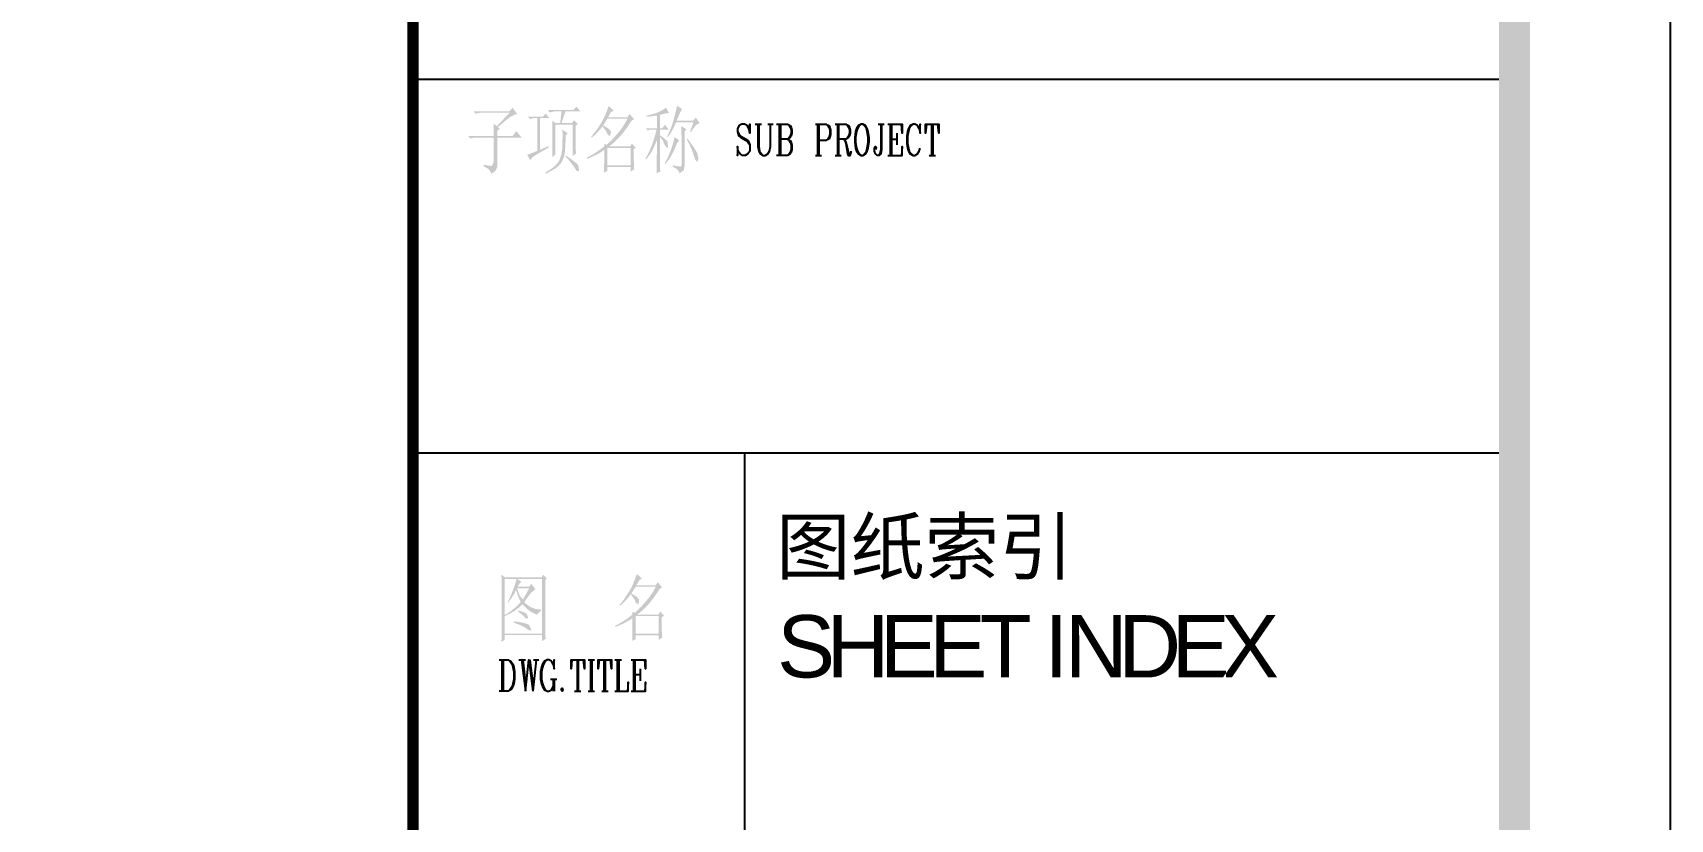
# Paper-space layout 'G2.00 图纸索引' of a CAD drawing. Header units: millimetres. Extents: x 0 to 841, y 0 to 594.
# Drawn here: x 735.9 to 841, y 99.5 to 150 of the extents above; entities that cross this region are included whole.
import ezdxf

# ---------------------------------------------------------------- set-up
doc = ezdxf.new("R2010")
doc.units = ezdxf.units.MM
doc.layers.add('_ACM-A-SHBD', color=1, linetype='Continuous', lineweight=18)
for name, color, linetype in [('TB_A1$0$上海中建-图名', 7, 'Continuous'), ('TB_A1$0$上海中建-图框', 24, 'Continuous'), ('TB_A1$0$上海中建-图框字体', 11, 'Continuous')]:
    doc.layers.add(name, color=color, linetype=linetype)
doc.styles.add('Arial_3', font='arial.ttf', dxfattribs={"height": 3})
doc.styles.add('微软雅黑_2', font='Microsoft YaHei.ttf', dxfattribs={"height": 2.5})

# ---------------------------------------------------------------- blocks, each defined once
blk = doc.blocks.new('TB_A1$0$上海中建A1图框F版')
at = {"layer": 'TB_A1$0$上海中建-图框字体'}
h = blk.add_hatch(color=256, dxfattribs=at)
h.paths.add_polyline_path([(76668, 14516), (76647, 14493), (76418, 14493), (76649, 14484), (76567, 14397), (76573, 14391), (76602, 14416), (76627, 14437), (76649, 14454), (76653, 14457), (76685, 14473), (76698, 14474)])
h.paths.add_polyline_path([(76418, 14493), (76430, 14478), (76459, 14484), (76460, 14484), (76649, 14484)], flags=17)
h.paths.add_polyline_path([(76546, 14414), (76547, 14377), (76547, 14339), (76547, 14334), (76570, 14334), (76570, 14369), (76586, 14381), (76573, 14391), (76567, 14397)])
h.paths.add_polyline_path([(76692, 14366), (76668, 14334), (76570, 14334), (76547, 14334), (76384, 14334), (76396, 14319), (76425, 14324), (76547, 14324), (76570, 14324), (76726, 14324)])
h.paths.add_polyline_path([(76570, 14324), (76547, 14324), (76547, 14167), (76535, 14142), (76482, 14140), (76514, 14122), (76529, 14100), (76531, 14091), (76558, 14110), (76570, 14137), (76570, 14144)])
h.paths.add_polyline_path([(76482, 14150), (76482, 14140), (76535, 14142), (76512, 14144)])
h = blk.add_hatch(color=256, dxfattribs=at)
h.paths.add_polyline_path([(77078, 14523), (77058, 14501), (76895, 14501), (76906, 14486), (76935, 14492), (76936, 14492), (76982, 14492), (77008, 14492), (77104, 14492)])
h.paths.add_polyline_path([(77008, 14492), (76982, 14492), (76979, 14463), (76973, 14418), (76973, 14417), (76982, 14417), (76996, 14460), (77007, 14488)])
h.paths.add_polyline_path([(76881, 14478), (76863, 14459), (76766, 14459), (76778, 14444), (76807, 14449), (76826, 14449), (76845, 14449), (76904, 14449)])
h.paths.add_polyline_path([(76845, 14449), (76826, 14449), (76826, 14239), (76787, 14223), (76765, 14215), (76762, 14214), (76780, 14180), (76798, 14199), (76810, 14208), (76833, 14222), (76866, 14241), (76845, 14246)])
h.paths.add_polyline_path([(77063, 14436), (77049, 14417), (76982, 14417), (76973, 14417), (76945, 14417), (77087, 14412)])
h.paths.add_polyline_path([(76922, 14432), (76923, 14396), (76924, 14360), (76924, 14320), (76924, 14313), (76924, 14273), (76923, 14235), (76922, 14200), (76922, 14199), (76943, 14216), (76943, 14408), (77054, 14408), (77087, 14412), (76945, 14417)])
h.paths.add_polyline_path([(77087, 14412), (77054, 14408), (77054, 14207), (77075, 14222), (77073, 14260), (77073, 14287), (77073, 14400)], flags=17)
h.paths.add_polyline_path([(76988, 14375), (76989, 14336), (76988, 14298), (76987, 14262), (76987, 14256), (76981, 14215), (76970, 14183), (76963, 14168), (76947, 14149), (76924, 14129), (76894, 14109), (76877, 14099), (76881, 14093), (76913, 14109), (76941, 14125), (76961, 14140), (76982, 14165), (76996, 14197), (76998, 14201), (77003, 14226), (77006, 14261), (77008, 14303), (77008, 14337), (77022, 14351)])
h.paths.add_polyline_path([(76898, 14269), (76845, 14246), (76866, 14241), (76901, 14261)])
h.paths.add_polyline_path([(77010, 14209), (77007, 14203), (77033, 14175), (77051, 14152), (77052, 14152), (77072, 14122), (77079, 14110), (77094, 14108), (77095, 14110), (77090, 14144), (77087, 14150), (77072, 14164), (77047, 14184)])
h = blk.add_hatch(color=256, dxfattribs=at)
h.paths.add_polyline_path([(77285, 14527), (77273, 14493), (77259, 14461), (77243, 14429), (77235, 14415), (77215, 14383), (77194, 14356), (77175, 14332), (77173, 14330), (77177, 14324), (77198, 14343), (77220, 14366), (77242, 14391), (77262, 14422), (77277, 14446), (77406, 14446), (77281, 14455), (77298, 14485), (77302, 14490), (77318, 14497)])
h.paths.add_polyline_path([(77419, 14476), (77406, 14455), (77281, 14455), (77406, 14446), (77389, 14415), (77371, 14386), (77350, 14360), (77344, 14353), (77320, 14325), (77297, 14301), (77275, 14281), (77272, 14278), (77256, 14267), (77231, 14248), (77256, 14245), (77256, 14185), (77256, 14159), (77255, 14115), (77254, 14099), (77277, 14110), (77277, 14135), (77425, 14135), (77277, 14146), (77277, 14258), (77425, 14258), (77458, 14261), (77287, 14267), (77311, 14286), (77336, 14309), (77359, 14333), (77362, 14336), (77382, 14360), (77401, 14386), (77421, 14416), (77431, 14432), (77448, 14442)])
h.paths.add_polyline_path([(77250, 14402), (77245, 14397), (77269, 14365), (77280, 14341), (77294, 14334), (77300, 14362), (77288, 14379), (77256, 14399)], flags=17)
h.paths.add_polyline_path([(77256, 14285), (77256, 14267), (77272, 14278)], flags=17)
h.paths.add_polyline_path([(77434, 14285), (77422, 14267), (77287, 14267), (77458, 14261)], flags=17)
h.paths.add_polyline_path([(77458, 14261), (77425, 14258), (77425, 14146), (77277, 14146), (77425, 14135), (77425, 14105), (77448, 14120), (77447, 14158), (77446, 14180), (77446, 14250)], flags=17)
h.paths.add_polyline_path([(77231, 14248), (77205, 14230), (77179, 14213), (77150, 14198), (77146, 14196), (77147, 14188), (77176, 14200), (77204, 14213), (77231, 14228), (77256, 14245)])
h = blk.add_hatch(color=256, dxfattribs=at)
h.paths.add_polyline_path([(77724, 14529), (77717, 14497), (77708, 14461), (77702, 14438), (77691, 14403), (77678, 14370), (77664, 14338), (77661, 14332), (77664, 14326), (77681, 14350), (77698, 14380), (77715, 14415), (77718, 14423), (77829, 14423), (77721, 14432), (77740, 14478), (77753, 14503), (77756, 14507)])
h.paths.add_polyline_path([(77653, 14516), (77628, 14499), (77599, 14485), (77596, 14484), (77568, 14475), (77538, 14467), (77595, 14466), (77595, 14383), (77614, 14383), (77614, 14470), (77650, 14479), (77672, 14482)])
h.paths.add_polyline_path([(77538, 14467), (77528, 14464), (77528, 14457), (77558, 14461), (77587, 14465), (77595, 14466)])
h.paths.add_polyline_path([(77844, 14453), (77827, 14432), (77721, 14432), (77829, 14423), (77808, 14362), (77812, 14358), (77834, 14390), (77845, 14404), (77868, 14417)])
h.paths.add_polyline_path([(77646, 14406), (77628, 14383), (77614, 14383), (77595, 14383), (77524, 14383), (77536, 14369), (77549, 14375), (77592, 14375), (77614, 14375), (77671, 14375)])
h.paths.add_polyline_path([(77752, 14397), (77752, 14381), (77752, 14356), (77753, 14324), (77753, 14285), (77753, 14239), (77753, 14186), (77753, 14152), (77750, 14138), (77724, 14122), (77726, 14120), (77742, 14095), (77767, 14116), (77772, 14142), (77772, 14364), (77784, 14377)])
h.paths.add_polyline_path([(77614, 14375), (77592, 14375), (77583, 14340), (77573, 14305), (77563, 14276), (77548, 14241), (77532, 14209), (77521, 14188), (77524, 14183), (77543, 14207), (77562, 14236), (77577, 14268), (77592, 14302), (77595, 14309), (77614, 14330), (77614, 14339)])
h.paths.add_polyline_path([(77614, 14339), (77614, 14330), (77634, 14302), (77646, 14275), (77660, 14256), (77665, 14263), (77664, 14295), (77658, 14304), (77634, 14325)])
h.paths.add_polyline_path([(77614, 14330), (77595, 14309), (77595, 14258), (77594, 14211), (77594, 14172), (77594, 14138), (77594, 14111), (77593, 14095), (77616, 14106), (77615, 14128), (77615, 14156), (77615, 14190), (77614, 14231), (77614, 14279)])
h.paths.add_polyline_path([(77708, 14328), (77701, 14297), (77689, 14259), (77687, 14252), (77674, 14219), (77660, 14187), (77644, 14159), (77647, 14153), (77666, 14176), (77683, 14201), (77700, 14233), (77716, 14268), (77726, 14294), (77738, 14306)])
h.paths.add_polyline_path([(77790, 14319), (77787, 14313), (77804, 14279), (77818, 14247), (77821, 14239), (77834, 14202), (77839, 14183), (77853, 14168), (77862, 14190), (77854, 14222), (77850, 14231), (77837, 14253), (77818, 14281), (77792, 14316)])
h.paths.add_polyline_path([(77697, 14146), (77696, 14138), (77724, 14122), (77750, 14138), (77731, 14139)])
h = blk.add_hatch(color=256, dxfattribs=at)
h.paths.add_polyline_path([(76865, 11518), (76853, 11501), (76620, 11501), (76887, 11495)], flags=17)
h.paths.add_polyline_path([(76596, 11518), (76598, 11473), (76598, 11447), (76598, 11165), (76598, 11124), (76596, 11088), (76618, 11100), (76618, 11131), (76857, 11131), (76618, 11141), (76618, 11253), (76618, 11260), (76618, 11492), (76693, 11492), (76697, 11492), (76857, 11492), (76887, 11495), (76620, 11501)])
h.paths.add_polyline_path([(76887, 11495), (76857, 11492), (76857, 11141), (76618, 11141), (76857, 11131), (76857, 11092), (76880, 11107), (76878, 11148), (76878, 11174), (76878, 11484)], flags=17)
h.paths.add_polyline_path([(76697, 11492), (76693, 11492), (76685, 11458), (76674, 11428), (76689, 11421), (76702, 11383), (76719, 11346), (76732, 11359), (76713, 11387), (76697, 11428), (76697, 11432), (76775, 11432), (76700, 11441), (76712, 11462), (76725, 11473)], flags=16)
h.paths.add_polyline_path([(76788, 11460), (76775, 11441), (76700, 11441), (76775, 11432), (76755, 11395), (76736, 11363), (76732, 11359), (76719, 11346), (76721, 11344), (76699, 11320), (76672, 11297), (76643, 11275), (76618, 11260), (76618, 11253), (76650, 11268), (76680, 11286), (76708, 11307), (76732, 11329), (76756, 11329), (76743, 11344), (76768, 11378), (76784, 11400), (76811, 11424), (76814, 11426)], flags=16)
h.paths.add_polyline_path([(76674, 11428), (76659, 11391), (76643, 11355), (76635, 11342), (76639, 11339), (76661, 11368), (76682, 11402), (76689, 11421)], flags=16)
h.paths.add_polyline_path([(76756, 11329), (76732, 11329), (76756, 11303), (76784, 11281), (76814, 11266), (76824, 11262), (76846, 11284), (76850, 11286), (76850, 11294), (76814, 11299), (76783, 11311)], flags=16)
h.paths.add_polyline_path([(76706, 11288), (76704, 11281), (76738, 11255), (76755, 11236), (76769, 11240), (76758, 11269), (76732, 11281)], flags=16)
h.paths.add_polyline_path([(76674, 11219), (76674, 11212), (76717, 11195), (76747, 11180), (76768, 11165), (76768, 11163), (76788, 11161), (76788, 11165), (76773, 11197), (76768, 11200), (76745, 11208), (76712, 11215)], flags=16)
h = blk.add_hatch(color=256, dxfattribs=at)
h.paths.add_polyline_path([(77466, 11523), (77451, 11484), (77436, 11447), (77462, 11451), (77483, 11484), (77483, 11486), (77499, 11493)])
h.paths.add_polyline_path([(77600, 11471), (77587, 11451), (77462, 11451), (77436, 11447), (77587, 11441), (77569, 11408), (77546, 11374), (77524, 11348), (77498, 11318), (77471, 11290), (77453, 11273), (77436, 11262), (77410, 11241), (77436, 11240), (77436, 11180), (77436, 11150), (77436, 11096), (77436, 11094), (77458, 11105), (77458, 11129), (77606, 11129), (77458, 11141), (77458, 11253), (77606, 11253), (77640, 11256), (77468, 11262), (77496, 11284), (77524, 11311), (77542, 11331), (77565, 11359), (77587, 11389), (77610, 11424), (77612, 11428), (77628, 11437)])
h.paths.add_polyline_path([(77436, 11447), (77417, 11411), (77415, 11411), (77393, 11374), (77371, 11344), (77354, 11325), (77358, 11320), (77382, 11340), (77406, 11367), (77430, 11398), (77455, 11436), (77458, 11441), (77587, 11441)])
h.paths.add_polyline_path([(77430, 11398), (77427, 11393), (77453, 11357), (77460, 11337), (77475, 11329), (77481, 11357), (77466, 11376)], flags=17)
h.paths.add_polyline_path([(77615, 11281), (77604, 11262), (77468, 11262), (77640, 11256)], flags=17)
h.paths.add_polyline_path([(77436, 11281), (77436, 11262), (77453, 11273)], flags=17)
h.paths.add_polyline_path([(77640, 11256), (77606, 11253), (77606, 11141), (77458, 11141), (77606, 11129), (77606, 11100), (77628, 11114), (77626, 11157), (77626, 11174), (77626, 11245)], flags=17)
h.paths.add_polyline_path([(77410, 11241), (77380, 11221), (77348, 11202), (77326, 11191), (77328, 11184), (77361, 11197), (77393, 11212), (77423, 11230), (77436, 11240)])
at = {"layer": 'TB_A1$0$上海中建-图框'}
for p, q in [((84100, 59400), (84100, 0)), ((76000, 1100), (76000, 58300)), ((76060, 1100), (76060, 58300)), ((76000, 14700), (83000, 14700)), ((76030, 12300), (83000, 12300)), ((78160, 1100), (78160, 12300))]:
    blk.add_line(p, q, dxfattribs=at)
blk.add_lwpolyline([(2600, 58300), (76000, 58300), (76000, 1100), (2600, 1100)], close=True, dxfattribs=at)
at = {"layer": 'TB_A1$0$上海中建-图框', "const_width": 60}
blk.add_lwpolyline([(76030, 1100), (76030, 58300)], dxfattribs=at)
at = {"layer": 'TB_A1$0$上海中建-图框'}
blk.add_trace([(83000, 900), (83200, 900), (83000, 58300), (83200, 58500)], dxfattribs=at)
at = {"layer": 'TB_A1$0$上海中建-图框字体'}
for points in [[(78185, 14382), (78191, 14411), (78191, 14353), (78185, 14382), (78174, 14401), (78156, 14411), (78139, 14411), (78122, 14401), (78111, 14382), (78111, 14363), (78116, 14344), (78122, 14334), (78134, 14324), (78168, 14305), (78179, 14295), (78191, 14277)], [(78226, 14411), (78266, 14411)], [(78242, 14411), (78242, 14267), (78248, 14238), (78260, 14219), (78277, 14209), (78289, 14209), (78306, 14219), (78318, 14238), (78324, 14267), (78324, 14411)], [(78248, 14411), (78248, 14267), (78254, 14238), (78266, 14219), (78277, 14209)], [(78306, 14411), (78340, 14411)], [(78363, 14411), (78432, 14411), (78450, 14401), (78456, 14391), (78461, 14373), (78461, 14353), (78456, 14334), (78450, 14324), (78432, 14315)], [(78381, 14209), (78381, 14411)], [(78387, 14411), (78387, 14209)], [(78432, 14411), (78444, 14401), (78450, 14391), (78456, 14373), (78456, 14353), (78450, 14334), (78444, 14324), (78432, 14315), (78387, 14315)], [(78612, 14411), (78680, 14411), (78698, 14401), (78704, 14391), (78709, 14373), (78709, 14344), (78704, 14324), (78698, 14315), (78680, 14305), (78634, 14305)], [(78628, 14209), (78628, 14411)], [(78634, 14411), (78634, 14209)], [(78680, 14411), (78692, 14401), (78698, 14391), (78704, 14373), (78704, 14344), (78698, 14324), (78692, 14315), (78680, 14305)], [(78738, 14411), (78807, 14411), (78824, 14401), (78830, 14391), (78835, 14373), (78835, 14353), (78830, 14334), (78824, 14324), (78807, 14315), (78761, 14315)], [(78755, 14209), (78755, 14411)], [(78761, 14411), (78761, 14209)], [(78807, 14411), (78818, 14401), (78824, 14391), (78830, 14373), (78830, 14353), (78824, 14334), (78818, 14324), (78807, 14315)], [(78905, 14411), (78888, 14401), (78876, 14382), (78870, 14363), (78865, 14324), (78865, 14295), (78870, 14257), (78876, 14238), (78888, 14219), (78905, 14209), (78916, 14209), (78933, 14219), (78945, 14238), (78951, 14257), (78957, 14295), (78957, 14324), (78951, 14363), (78945, 14382), (78933, 14401), (78916, 14411), (78905, 14411), (78894, 14401), (78882, 14382), (78876, 14363), (78870, 14324), (78870, 14295), (78876, 14257), (78882, 14238), (78894, 14219), (78905, 14209)], [(78916, 14209), (78928, 14219), (78939, 14238), (78945, 14257), (78951, 14295), (78951, 14324), (78945, 14363), (78939, 14382), (78928, 14401), (78916, 14411)], [(79037, 14411), (79037, 14248), (79031, 14219), (79020, 14209), (79008, 14209), (78997, 14219), (78992, 14238), (78992, 14257), (78997, 14267), (79003, 14257), (78997, 14248)], [(79014, 14411), (79054, 14411)], [(79031, 14411), (79031, 14248), (79025, 14219), (79020, 14209)], [(79078, 14411), (79170, 14411), (79170, 14353), (79164, 14411)], [(79095, 14209), (79095, 14411)], [(79101, 14411), (79101, 14209)], [(79279, 14382), (79285, 14353), (79285, 14411), (79279, 14382), (79268, 14401), (79250, 14411), (79239, 14411), (79221, 14401), (79210, 14382), (79204, 14363), (79199, 14334), (79199, 14286), (79204, 14257), (79210, 14238), (79221, 14219), (79239, 14209), (79250, 14209), (79268, 14219), (79279, 14238), (79285, 14257)], [(79239, 14411), (79227, 14401), (79215, 14382), (79210, 14363), (79204, 14334), (79204, 14286), (79210, 14257), (79215, 14238), (79227, 14219), (79239, 14209)], [(79325, 14411), (79319, 14353), (79319, 14411), (79405, 14411), (79405, 14353), (79399, 14411)], [(79360, 14209), (79360, 14411)], [(79366, 14411), (79366, 14209)], [(78111, 14363), (78122, 14344), (78134, 14334), (78168, 14315), (78179, 14305), (78185, 14295), (78191, 14277), (78191, 14238), (78179, 14219), (78162, 14209), (78144, 14209), (78128, 14219), (78116, 14238), (78111, 14267), (78111, 14209), (78116, 14238)], [(78432, 14315), (78450, 14305), (78456, 14295), (78461, 14277), (78461, 14248), (78456, 14228), (78450, 14219), (78432, 14209), (78363, 14209)], [(78432, 14315), (78444, 14305), (78450, 14295), (78456, 14277), (78456, 14248), (78450, 14228), (78444, 14219), (78432, 14209)], [(78790, 14315), (78802, 14305), (78807, 14295), (78824, 14228), (78830, 14219), (78835, 14219), (78841, 14228)], [(78802, 14305), (78807, 14286), (78818, 14219), (78824, 14209), (78835, 14209), (78841, 14228), (78841, 14238)], [(79101, 14315), (79135, 14315)], [(79135, 14353), (79135, 14277)], [(78612, 14209), (78651, 14209)], [(78738, 14209), (78778, 14209)], [(79078, 14209), (79170, 14209), (79170, 14267), (79164, 14209)], [(79342, 14209), (79383, 14209)], [(76582, 10972), (76640, 10972), (76657, 10963), (76670, 10944), (76676, 10926), (76681, 10896), (76681, 10847), (76676, 10819), (76670, 10800), (76657, 10780), (76640, 10771), (76582, 10771)], [(76601, 10771), (76601, 10972)], [(76607, 10972), (76607, 10771)], [(76640, 10972), (76651, 10963), (76665, 10944), (76670, 10926), (76676, 10896), (76676, 10847), (76670, 10819), (76665, 10800), (76651, 10780), (76640, 10771)], [(76709, 10972), (76750, 10972)], [(76726, 10972), (76750, 10771)], [(76734, 10972), (76750, 10819)], [(76750, 10771), (76773, 10972), (76797, 10771)], [(76778, 10972), (76797, 10819)], [(76819, 10972), (76797, 10771)], [(76803, 10972), (76836, 10972)], [(76928, 10944), (76935, 10914), (76935, 10972), (76928, 10944), (76917, 10963), (76900, 10972), (76889, 10972), (76872, 10963), (76859, 10944), (76853, 10926), (76847, 10896), (76847, 10847), (76853, 10819), (76859, 10800), (76872, 10780), (76889, 10771), (76900, 10771), (76917, 10780), (76928, 10800)], [(76889, 10972), (76877, 10963), (76866, 10944), (76859, 10926), (76853, 10896), (76853, 10847), (76859, 10819), (76866, 10800), (76877, 10780), (76889, 10771)], [(77049, 10972), (77044, 10914), (77044, 10972), (77129, 10972), (77129, 10914), (77124, 10972)], [(77085, 10771), (77085, 10972)], [(77090, 10972), (77090, 10771)], [(77154, 10972), (77193, 10972)], [(77170, 10771), (77170, 10972)], [(77176, 10972), (77176, 10771)], [(77223, 10972), (77217, 10914), (77217, 10972), (77303, 10972), (77303, 10914), (77297, 10972)], [(77256, 10771), (77256, 10972)], [(77262, 10972), (77262, 10771)], [(77325, 10972), (77367, 10972)], [(77342, 10771), (77342, 10972)], [(77350, 10972), (77350, 10771)], [(77430, 10972), (77521, 10972), (77521, 10914), (77516, 10972)], [(77447, 10771), (77447, 10972)], [(77452, 10972), (77452, 10771)], [(76911, 10847), (76952, 10847)], [(76928, 10847), (76928, 10771)], [(76935, 10847), (76935, 10771)], [(77325, 10771), (77411, 10771), (77411, 10828), (77406, 10771)], [(77430, 10771), (77521, 10771), (77521, 10828), (77516, 10771)], [(77452, 10877), (77488, 10877)], [(77488, 10914), (77488, 10838)], [(76991, 10780), (76986, 10771), (76980, 10780), (76986, 10791), (76991, 10780), (76991, 10780)], [(77066, 10771), (77107, 10771)], [(77154, 10771), (77193, 10771)], [(77240, 10771), (77281, 10771)]]:
    blk.add_lwpolyline(points, dxfattribs=at)
blk = doc.blocks.new('TB_A1', base_point=(71770.76, 112758.29))
at = {"layer": 'TB_A1$0$上海中建-图名', "xscale": 0.01, "yscale": 0.01, "zscale": 0.01}
blk.add_blockref('TB_A1$0$上海中建A1图框F版', (0, 0), dxfattribs=at)

psp = doc.layouts.new('G2.00 图纸索引')

# ---------------------------------------------------------------- block references
psp.add_blockref('TB_A1', (71770.76, 112758.29))

# ---------------------------------------------------------------- texts
at = {"layer": '_ACM-A-SHBD', "lineweight": 5, "attachment_point": 1}
for s, insert, char_height, width, style in [('图纸索引', (783.59, 118.74), 3.5, 83.9811, '微软雅黑_2'), ('{\\T0.75;SHEET INDEX}', (783.66, 112.59), 4, 43.1279, 'Arial_3')]:
    psp.add_mtext(s, dxfattribs=dict(at, insert=insert, char_height=char_height, width=width, style=style))

doc.saveas('drawing.dxf')
